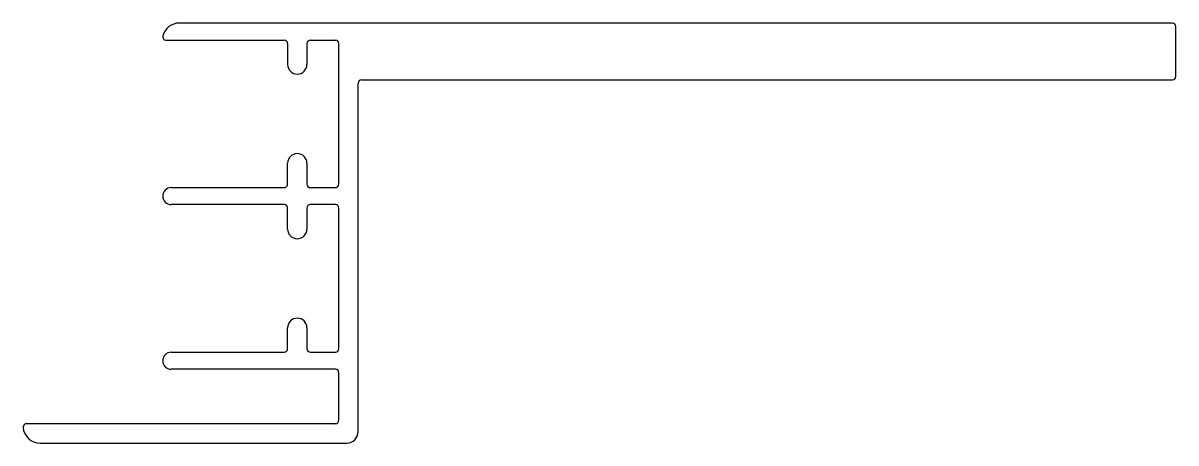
# Model space of a CAD drawing. Extents: x 329 to 431, y 787 to 824.
import ezdxf

# ---------------------------------------------------------------- set-up
doc = ezdxf.new("R2010")
doc.units = 0
doc.layers.get('0').update_dxf_attribs({"linetype": 'CONTINUOUS'})

msp = doc.modelspace()

# ---------------------------------------------------------------- linework, layer by layer
for p, q in [((430.45, 823.64), (343.01, 823.64)), ((430.75, 818.94), (430.75, 823.34)), ((341.85, 822.14), (352.25, 822.14)), ((354.55, 822.14), (356.75, 822.14)), ((352.55, 821.84), (352.55, 819.99)), ((354.25, 821.84), (354.25, 819.99)), ((357.05, 809.44), (357.05, 821.84)), ((358.75, 787.64), (358.75, 818.34)), ((359.05, 818.64), (430.45, 818.64)), ((352.55, 809.44), (352.55, 811.29)), ((354.25, 811.29), (354.25, 809.44)), ((342.3, 809.14), (352.25, 809.14)), ((354.55, 809.14), (356.75, 809.14)), ((352.25, 807.64), (342.3, 807.64)), ((352.55, 805.49), (352.55, 807.34)), ((354.25, 807.34), (354.25, 805.49)), ((356.75, 807.64), (354.55, 807.64)), ((357.05, 794.94), (357.05, 807.34)), ((352.55, 794.94), (352.55, 796.79)), ((354.25, 796.79), (354.25, 794.94)), ((342.3, 794.64), (352.25, 794.64)), ((354.55, 794.64), (356.75, 794.64)), ((356.75, 793.14), (342.3, 793.14)), ((357.05, 788.64), (357.05, 792.84)), ((356.75, 788.34), (329.56, 788.34)), ((330.75, 786.64), (357.75, 786.64))]:
    msp.add_line(p, q)
for centre, radius, start, end in [((343.01, 822.14), 1.5, 90, 165.5195), ((430.45, 823.34), 0.3, 360, 90), ((341.85, 822.44), 0.3, 165.5195, 270), ((352.25, 821.84), 0.3, 0, 90), ((354.55, 821.84), 0.3, 90, 180), ((356.75, 821.84), 0.3, 0, 90), ((353.4, 819.99), 0.85, 180, 360), ((359.05, 818.34), 0.3, 90, 180), ((430.45, 818.94), 0.3, 270, 0), ((353.4, 811.29), 0.85, 0, 180), ((342.3, 808.39), 0.75, 90, 270), ((352.25, 809.44), 0.3, 270, 0), ((354.55, 809.44), 0.3, 180, 270), ((356.75, 809.44), 0.3, 270, 0), ((352.25, 807.34), 0.3, 0, 90), ((354.55, 807.34), 0.3, 90, 180), ((356.75, 807.34), 0.3, 0, 90), ((353.4, 805.49), 0.85, 180, 360), ((353.4, 796.79), 0.85, 360, 180), ((352.25, 794.94), 0.3, 270, 0), ((354.55, 794.94), 0.3, 180, 270), ((356.75, 794.94), 0.3, 270, 0), ((342.3, 793.89), 0.75, 90, 270), ((356.75, 792.84), 0.3, 0, 90), ((356.75, 788.64), 0.3, 270, 0), ((329.56, 788.04), 0.3, 90, 184.7884), ((330.75, 788.14), 1.5, 184.7884, 270), ((357.75, 787.64), 1, 270, 0)]:
    msp.add_arc(centre, radius, start, end)

doc.saveas('drawing.dxf')
